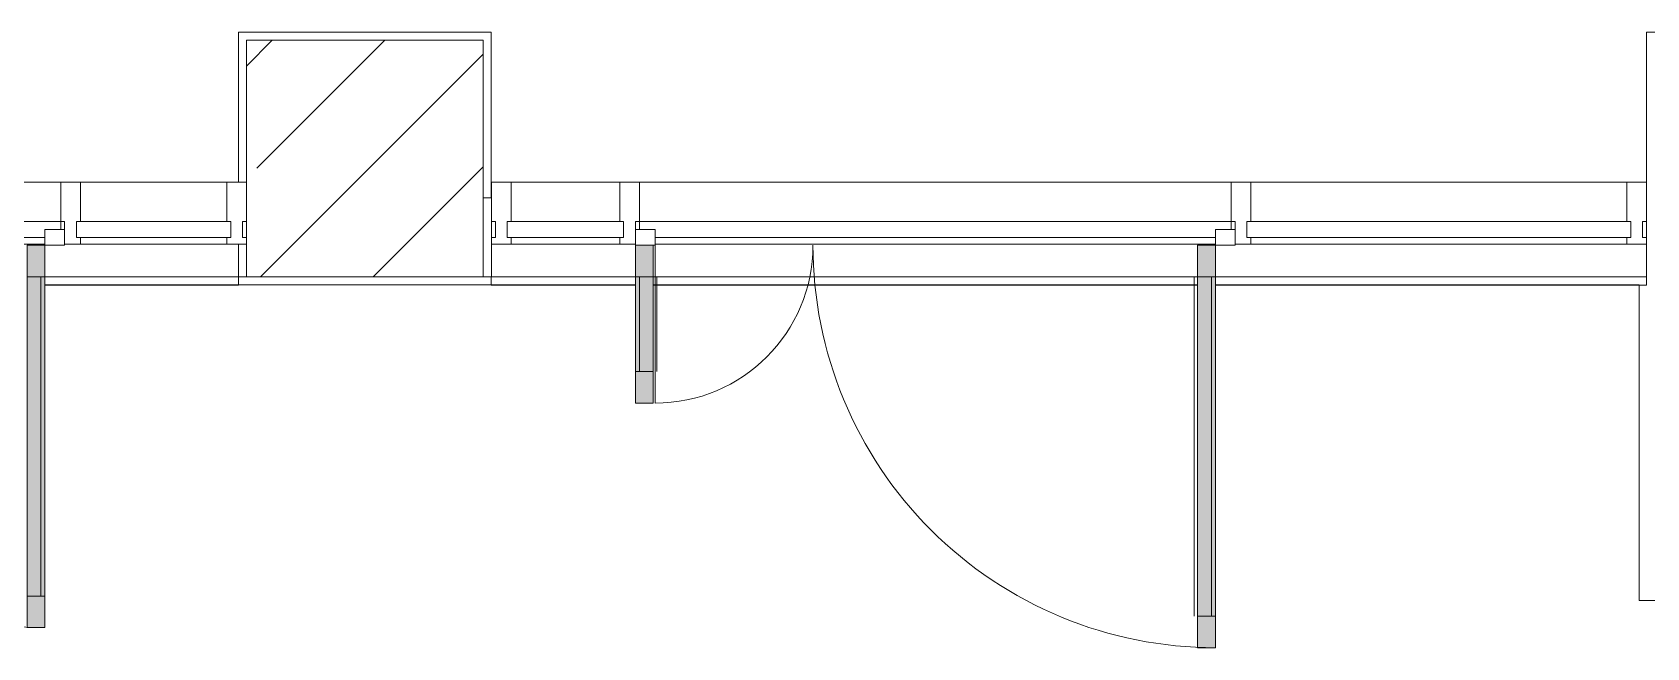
# Model space of a CAD drawing. Header units: millimetres. Extents: x 81368 to 286493, y -8553 to 29000.
# Drawn here: x 207100 to 211192, y 10760 to 12320 of the extents above; entities that cross this region are included whole.
import ezdxf

# ---------------------------------------------------------------- set-up
doc = ezdxf.new("R2010")
doc.units = ezdxf.units.MM
for name, color, linetype, lineweight, true_color in [('A-DETL-GENF-7', 7, 'Continuous', 5, 0xaaaaaa), ('A-DETL-GENF-8', 7, 'Continuous', 5, 0xe2e2e2), ('A-DOOR-6', 7, 'Continuous', 5, 0xaaaaaa), ('A-FLOR-3', 7, 'Continuous', 5, 0xaaaaaa)]:
    doc.layers.add(name, color=color, linetype=linetype, lineweight=lineweight, true_color=true_color)
for name, color, linetype, lineweight in [('A-GLAZ-CURT-1', 7, 'Continuous', 5), ('A-GLAZ-CWMG-2', 7, 'Continuous', 5), ('I-WALL-6', 7, 'Continuous', 5), ('S-COLS-1', 7, 'Continuous', 5)]:
    doc.layers.add(name, color=color, linetype=linetype, lineweight=lineweight)

# ---------------------------------------------------------------- blocks, each defined once
blk = doc.blocks.new('Прямоугольный импост - Импост структурный с накладкой - 160мм Темный-32467808-1_2_3_птичка')
at = {"layer": 'A-GLAZ-CWMG-2'}
for p, q in [((-50, 40), (-50, 140)), ((-50, 140), (0, 140)), ((0, 140), (0, 40)), ((-40, 40), (-50, 40)), ((-50, -17), (-50, 0)), ((-50, 0), (-40, 0)), ((-40, 0), (-40, 40)), ((-10, 40), (-10, 0)), ((0, 40), (-10, 40)), ((-10, 0), (0, 0)), ((0, 0), (0, -17)), ((0, -17), (-50, -17))]:
    blk.add_line(p, q, dxfattribs=at)
blk = doc.blocks.new('Системная панель - Стекло - 40мм-32784007-1_2_3_птичка')
at = {"layer": 'A-GLAZ-CURT-1'}
for p, q in [((147.5, 0), (-147.5, 0)), ((-147.5, 0), (-147.5, -40)), ((147.5, -40), (147.5, 0)), ((-147.5, -40), (147.5, -40))]:
    blk.add_line(p, q, dxfattribs=at)
blk = doc.blocks.new('Дверь_Витражная_остекление_ - В-19-32784442-1_2_3_птичка')
at = {"layer": 'A-DETL-GENF-8'}
for points in [[(-665, 1040), (-710, 1040), (-710, 20), (-665, 20), (-665, 920)], [(715, 420), (715, 20), (760, 20), (760, 420)]]:
    blk.add_hatch(color=256, dxfattribs=at).paths.add_polyline_path(points)
at = {"layer": 'A-DETL-GENF-7'}
for p, q in [((-710, 1040), (-665, 1040)), ((-710, 1040), (-710, 20)), ((-665, 1040), (-710, 1040)), ((-710, 1040), (-710, 20)), ((-665, 1040), (-665, 20)), ((-665, 20), (-665, 1040)), ((-710, 960), (-665, 960)), ((-700, 960), (-700, 100)), ((-656, 960), (-656, 100)), ((760, 420), (715, 420)), ((715, 420), (715, 20)), ((760, 420), (715, 420)), ((715, 420), (715, 20)), ((760, 420), (760, 20)), ((760, 20), (760, 420)), ((706, 340), (706, 100)), ((760, 340), (715, 340)), ((750, 340), (750, 100)), ((-710, 100), (-665, 100)), ((760, 100), (715, 100)), ((-665, 20), (-710, 20)), ((-710, 20), (-665, 20))]:
    blk.add_line(p, q, dxfattribs=at)
at = {"layer": 'A-DOOR-6'}
for p, q in [((-710, 1040), (-710, 20)), ((710, 420), (710, 20)), ((-710, 20), (-760, 20)), ((-760, 20), (-760, -20)), ((-710, -20), (-710, 20)), ((760, 20), (710, 20)), ((710, 20), (710, -20)), ((760, -20), (760, 20)), ((-760, -20), (-710, -20)), ((710, -20), (760, -20))]:
    blk.add_line(p, q, dxfattribs=at)
for centre, radius, start, end in [((-710, 20), 1020, 360, 90), ((710, 20), 400, 90, 180)]:
    blk.add_arc(centre, radius, start, end, dxfattribs=at)
blk = doc.blocks.new('Прямоугольный импост - Импост структурный с накладкой - 160мм Темный-32784438-1_2_3_птичка')
at = {"layer": 'A-GLAZ-CWMG-2'}
for p, q in [((49156, 11940), (50656, 11940)), ((49156, 11820), (49156, 11840)), ((49156, 11840), (50656, 11840)), ((50656, 11840), (50656, 11820)), ((49196, 11800), (50616, 11800)), ((49196, 11783), (50616, 11783))]:
    blk.add_line(p, q, dxfattribs=at)
blk = doc.blocks.new('Системная панель - Стекло - 40мм-32784544-1_2_3_птичка')
at = {"layer": 'A-GLAZ-CURT-1'}
for p, q in [((486.5, 0), (-486.5, 0)), ((-486.5, 0), (-486.5, -40)), ((486.5, -40), (486.5, 0)), ((-486.5, -40), (486.5, -40))]:
    blk.add_line(p, q, dxfattribs=at)
blk = doc.blocks.new('Прямоугольный импост - Импост структурный с накладкой - 160мм Темный-32784005-1_2_3_птичка')
at = {"layer": 'A-GLAZ-CWMG-2'}
for p, q in [((48831, 11940), (49106, 11940)), ((48831, 11783), (49106, 11783))]:
    blk.add_line(p, q, dxfattribs=at)
blk = doc.blocks.new('Прямоугольный импост - Импост структурный с накладкой - 160мм Темный-V185-1_2_3_птичка')
at = {"layer": 'A-GLAZ-CWMG-2'}
for p, q in [((-25, 40), (-25, 140)), ((-25, 140), (25, 140)), ((25, 140), (25, 40)), ((-15, 40), (-25, 40)), ((-25, -17), (-25, 0)), ((-25, 0), (-15, 0)), ((-15, 0), (-15, 40)), ((15, 40), (15, 20)), ((25, 40), (15, 40)), ((15, -17), (-25, -17))]:
    blk.add_line(p, q, dxfattribs=at)
blk = doc.blocks.new('Прямоугольный импост - Импост структурный с накладкой - 160мм Темный-V186-1_2_3_птичка')
at = {"layer": 'A-GLAZ-CWMG-2'}
for p, q in [((-25, 40), (-25, 140)), ((-25, 140), (25, 140)), ((25, 140), (25, 40)), ((-15, 40), (-25, 40)), ((-15, 20), (-15, 40)), ((15, 40), (15, 0)), ((25, 40), (15, 40)), ((15, 0), (25, 0)), ((25, 0), (25, -17)), ((25, -17), (-15, -17))]:
    blk.add_line(p, q, dxfattribs=at)
blk = doc.blocks.new('Прямоугольный импост - Импост структурный с накладкой - 160мм Темный-32784440-1_2_3_птичка')
at = {"layer": 'A-GLAZ-CWMG-2'}
for p, q in [((50706, 11940), (51659, 11940)), ((50706, 11783), (51659, 11783))]:
    blk.add_line(p, q, dxfattribs=at)
blk = doc.blocks.new('Прямоугольный импост - Импост структурный с накладкой - 160мм Темный-30755843-1_2_3_птичка')
at = {"layer": 'A-GLAZ-CWMG-2'}
for p, q in [((0, 140), (-50, 140)), ((-50, 140), (-50, 40)), ((0, 40), (0, 140)), ((-50, 40), (-40, 40)), ((-40, 0), (-50, 0)), ((-50, 0), (-50, -17)), ((-40, 40), (-40, 0)), ((-10, 0), (-10, 40)), ((-10, 40), (0, 40)), ((0, 0), (-10, 0)), ((0, -17), (0, 0)), ((-50, -17), (0, -17))]:
    blk.add_line(p, q, dxfattribs=at)
blk = doc.blocks.new('Дверь_Витражная_остекление_ - В-9-32786634-1_2_3_птичка')
at = {"layer": 'A-DETL-GENF-8'}
for points in [[(-639.5, 989), (-684.5, 989), (-684.5, 20), (-639.5, 20), (-639.5, 920)], [(689.5, 420), (689.5, 20), (734.5, 20), (734.5, 420)]]:
    blk.add_hatch(color=256, dxfattribs=at).paths.add_polyline_path(points)
at = {"layer": 'A-DETL-GENF-7'}
for p, q in [((-684.5, 989), (-639.5, 989)), ((-684.5, 989), (-684.5, 20)), ((-639.5, 989), (-684.5, 989)), ((-684.5, 989), (-684.5, 20)), ((-639.5, 989), (-639.5, 20)), ((-639.5, 20), (-639.5, 989)), ((-684.5, 909), (-639.5, 909)), ((-674.5, 909), (-674.5, 100)), ((-630.5, 909), (-630.5, 100)), ((734.5, 420), (689.5, 420)), ((689.5, 420), (689.5, 20)), ((734.5, 420), (689.5, 420)), ((689.5, 420), (689.5, 20)), ((734.5, 420), (734.5, 20)), ((734.5, 20), (734.5, 420)), ((680.5, 340), (680.5, 100)), ((734.5, 340), (689.5, 340)), ((724.5, 340), (724.5, 100)), ((-684.5, 100), (-639.5, 100)), ((734.5, 100), (689.5, 100)), ((-639.5, 20), (-684.5, 20)), ((-684.5, 20), (-639.5, 20))]:
    blk.add_line(p, q, dxfattribs=at)
at = {"layer": 'A-DOOR-6'}
for p, q in [((-684.5, 989), (-684.5, 20)), ((684.5, 420), (684.5, 20)), ((-684.5, 20), (-734.5, 20)), ((-734.5, 20), (-734.5, -20)), ((-684.5, -20), (-684.5, 20)), ((734.5, 20), (684.5, 20)), ((684.5, 20), (684.5, -20)), ((734.5, -20), (734.5, 20)), ((-734.5, -20), (-684.5, -20)), ((684.5, -20), (734.5, -20))]:
    blk.add_line(p, q, dxfattribs=at)
for centre, radius, start, end in [((-684.5, 20), 969, 360, 90), ((684.5, 20), 400, 90, 180)]:
    blk.add_arc(centre, radius, start, end, dxfattribs=at)
blk = doc.blocks.new('Прямоугольный импост - Импост структурный с накладкой - 160мм Темный-32786259-1_2_3_птичка')
at = {"layer": 'A-GLAZ-CWMG-2'}
for p, q in [((46240, 11940), (47689, 11940)), ((46240, 11820), (46240, 11840)), ((46240, 11840), (47689, 11840)), ((47689, 11840), (47689, 11820)), ((46280, 11800), (47649, 11800)), ((46280, 11783), (47649, 11783))]:
    blk.add_line(p, q, dxfattribs=at)
blk = doc.blocks.new('Системная панель - Стекло - 40мм-32786365-1_2_3_птичка')
at = {"layer": 'A-GLAZ-CURT-1'}
for p, q in [((195.5, 0), (-195.5, 0)), ((-195.5, 0), (-195.5, -40)), ((195.5, -40), (195.5, 0)), ((-195.5, -40), (195.5, -40))]:
    blk.add_line(p, q, dxfattribs=at)
blk = doc.blocks.new('Прямоугольный импост - Импост структурный с накладкой - 160мм Темный-32786261-1_2_3_птичка')
at = {"layer": 'A-GLAZ-CWMG-2'}
for p, q in [((47739, 11940), (48110, 11940)), ((47739, 11783), (48110, 11783))]:
    blk.add_line(p, q, dxfattribs=at)

msp = doc.modelspace()

# ---------------------------------------------------------------- hatches: boundary and pattern name
at = {"layer": 'S-COLS-1'}
h = msp.add_hatch(dxfattribs=at)
h.set_pattern_fill('FP_69', color=256, style=0, pattern_type=2)
h.set_pattern_definition([(45, (159482.88, 0), (-285.123, 285.123), []), (45, (159768, 0), (-285.123, 285.123), [504.031, -100.806, 16.764, -84.042])])
h.paths.add_polyline_path([(207642.9, 11700), (208242.9, 11700), (208242.9, 12300), (207642.9, 12300), (207642.9, 12143.8)])

# ---------------------------------------------------------------- linework, layer by layer
at = {"layer": 'A-FLOR-3'}
for p, q in [((207622.9, 11940), (207622.9, 12320)), ((207622.9, 12320), (208262.9, 12320)), ((208262.9, 12320), (208262.9, 11900)), ((211191.9, 11940), (211191.9, 12320)), ((211191.9, 12320), (211815.4, 12320)), ((207622.9, 11679), (207622.9, 11783)), ((208628.9, 11680), (207131.9, 11680)), ((207131.9, 11679), (207622.9, 11679)), ((208262.9, 11700), (208262.9, 11679)), ((208262.9, 11679), (208628.9, 11679)), ((210053.9, 11680), (208673.9, 11680)), ((208673.9, 11679), (210053.9, 11679)), ((211172.9, 11680), (210098.9, 11680)), ((210098.9, 11679), (211191.9, 11679)), ((211172.9, 10880), (211172.9, 11680)), ((211191.9, 11679), (211191.9, 11700)), ((215232.9, 10880), (211172.9, 10880))]:
    msp.add_line(p, q, dxfattribs=at)
at = {"layer": 'I-WALL-6'}
for p, q in [((208263.9, 11900), (208242.9, 11900)), ((208242.9, 11900), (208242.9, 11700)), ((208263.9, 11700), (208263.9, 11900)), ((211192.9, 11900), (211191.9, 11900)), ((211191.9, 11900), (211191.9, 11700)), ((207642.9, 11700), (207131.9, 11700)), ((208628.9, 11700), (208242.9, 11700)), ((210053.9, 11700), (208673.9, 11700)), ((211192.9, 11700), (210098.9, 11700))]:
    msp.add_line(p, q, dxfattribs=at)
at = {"layer": 'S-COLS-1'}
for p, q in [((208242.9, 12300), (207642.9, 12300)), ((207642.9, 12300), (207642.9, 11700)), ((208242.9, 11900), (208242.9, 12300)), ((208242.9, 11700), (208242.9, 11900)), ((207642.9, 11700), (208242.9, 11700))]:
    msp.add_line(p, q, dxfattribs=at)

# ---------------------------------------------------------------- block references
at = {"layer": 'A-DOOR-6', "rotation": 180}
for name, p in [('Дверь_Витражная_остекление_ - В-9-32786634-1_2_3_птичка', (206447.4, 11800)), ('Дверь_Витражная_остекление_ - В-19-32784442-1_2_3_птичка', (209388.9, 11800))]:
    msp.add_blockref(name, p, dxfattribs=at)
at = {"layer": 'A-GLAZ-CURT-1', "rotation": 180}
for name, p in [('Системная панель - Стекло - 40мм-32786365-1_2_3_птичка', (207407.4, 11800)), ('Системная панель - Стекло - 40мм-32784007-1_2_3_птичка', (208451.4, 11800)), ('Системная панель - Стекло - 40мм-32784544-1_2_3_птичка', (210665.4, 11800))]:
    msp.add_blockref(name, p, dxfattribs=at)
at = {"layer": 'A-GLAZ-CWMG-2'}
for name, p in [('Прямоугольный импост - Импост структурный с накладкой - 160мм Темный-32786259-1_2_3_птичка', (159482.9, 0)), ('Прямоугольный импост - Импост структурный с накладкой - 160мм Темный-32786261-1_2_3_птичка', (159482.9, 0)), ('Прямоугольный импост - Импост структурный с накладкой - 160мм Темный-30755843-1_2_3_птичка', (207642.9, 11800)), ('Прямоугольный импост - Импост структурный с накладкой - 160мм Темный-32784005-1_2_3_птичка', (159482.9, 0)), ('Прямоугольный импост - Импост структурный с накладкой - 160мм Темный-32784438-1_2_3_птичка', (159482.9, 0)), ('Прямоугольный импост - Импост структурный с накладкой - 160мм Темный-32784440-1_2_3_птичка', (159482.9, 0)), ('Прямоугольный импост - Импост структурный с накладкой - 160мм Темный-30755843-1_2_3_птичка', (211191.9, 11800))]:
    msp.add_blockref(name, p, dxfattribs=at)
at = {"layer": 'A-GLAZ-CWMG-2', "extrusion": (0, 0, -1)}
for name, p in [('Прямоугольный импост - Импост структурный с накладкой - 160мм Темный-V185-1_2_3_птичка', (-207196.9, 11800)), ('Прямоугольный импост - Импост структурный с накладкой - 160мм Темный-32467808-1_2_3_птичка', (-208263.9, 11800)), ('Прямоугольный импост - Импост структурный с накладкой - 160мм Темный-V186-1_2_3_птичка', (-208613.9, 11800)), ('Прямоугольный импост - Импост структурный с накладкой - 160мм Темный-V185-1_2_3_птичка', (-210163.9, 11800))]:
    msp.add_blockref(name, p, dxfattribs=at)

doc.saveas('drawing.dxf')
